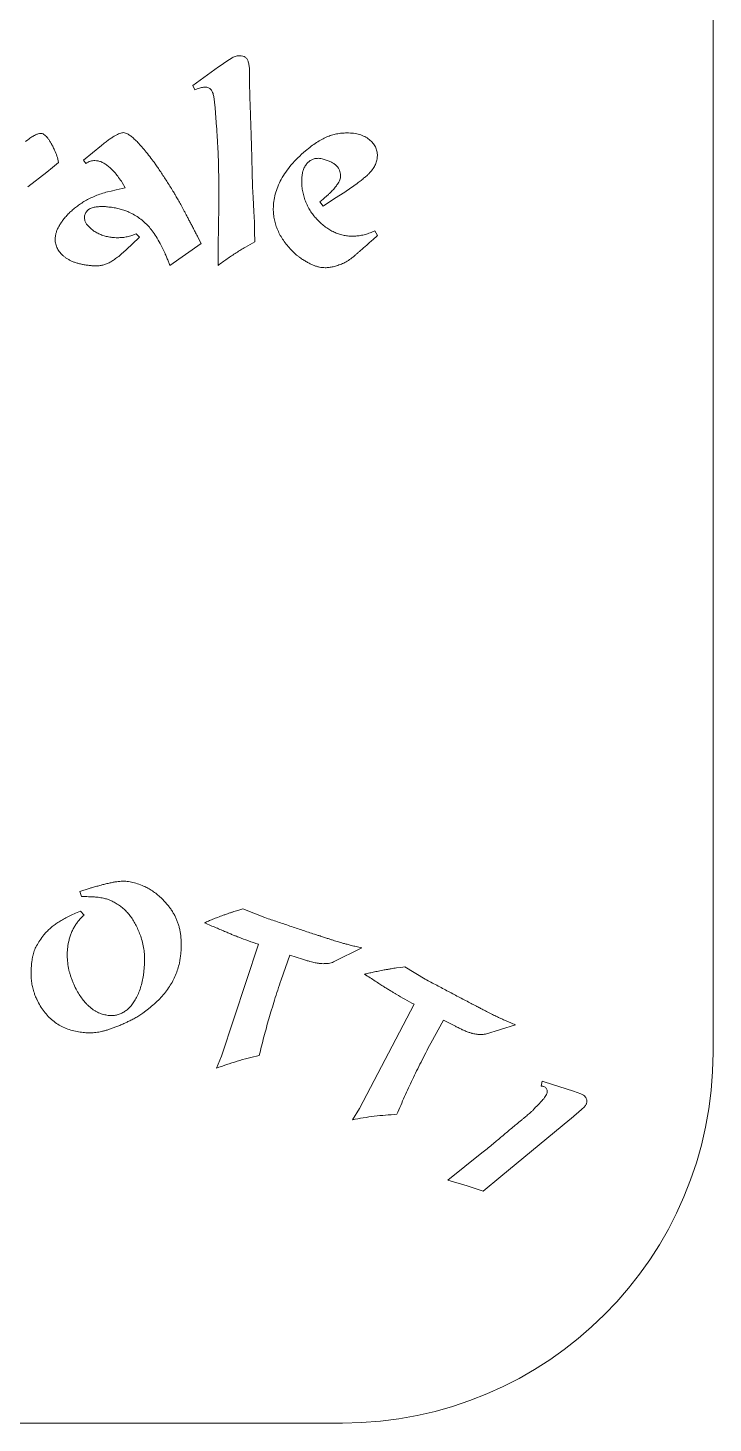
# Model space of a CAD drawing. Header units: millimetres. Extents: x -30 to 30, y -30 to 30.
# Drawn here: x 15.21 to 30, y -30 to 0.12 of the extents above; entities that cross this region are included whole.
import ezdxf

# ---------------------------------------------------------------- set-up
doc = ezdxf.new("R2010")
doc.units = ezdxf.units.MM

msp = doc.modelspace()

# ---------------------------------------------------------------- linework, layer by layer
at = {"color": 7, "linetype": 'Continuous', "lineweight": 15}
for p, q in [((30, -22), (30, 22)), ((19.36, -0.698), (19.508, -0.594)), ((19.508, -0.594), (19.618, -0.523)), ((18.768, -1.12), (19.327, -0.72)), ((19.327, -0.72), (19.36, -0.698)), ((19.996, -0.797), (19.996, -1.071)), ((18.812, -1.214), (18.768, -1.12)), ((18.861, -1.192), (18.812, -1.214)), ((19.996, -1.071), (20.001, -1.345)), ((19.25, -1.602), (19.223, -1.361)), ((15.161, -2.332), (15.211, -2.293)), ((16.413, -2.737), (16.797, -2.419)), ((15.616, -2.995), (15.211, -3.307)), ((15.742, -2.891), (15.616, -2.995)), ((15.868, -2.781), (15.742, -2.891)), ((16.458, -2.803), (16.413, -2.737)), ((17.312, -3.329), (17.247, -3.219)), ((20.056, -3.307), (20.073, -3.543)), ((22.315, -3.236), (22.08, -3.406)), ((16.929, -3.417), (17.006, -3.4)), ((17.006, -3.4), (17.115, -3.373)), ((17.115, -3.373), (17.312, -3.329)), ((20.073, -3.543), (20.089, -3.844)), ((21.51, -3.631), (21.581, -3.576)), ((21.828, -3.559), (21.581, -3.724)), ((22.053, -3.422), (21.828, -3.559)), ((22.08, -3.406), (22.053, -3.422)), ((20.089, -3.844), (20.1, -4.075)), ((21.581, -3.724), (21.51, -3.631)), ((20.1, -4.075), (20.105, -4.272)), ((17.608, -4.409), (17.339, -4.661)), ((17.548, -4.322), (17.619, -4.398)), ((17.619, -4.398), (17.608, -4.409)), ((18.88, -4.398), (18.951, -4.535)), ((20.105, -4.272), (20.111, -4.497)), ((22.622, -4.294), (22.699, -4.261)), ((22.759, -4.36), (22.656, -4.453)), ((22.699, -4.261), (22.759, -4.36)), ((18.951, -4.535), (18.271, -5.007)), ((20.989, -4.766), (20.896, -4.672)), ((16.329, -18.526), (16.535, -18.457)), ((16.368, -18.628), (16.329, -18.526)), ((16.447, -18.631), (16.368, -18.628)), ((16.271, -18.976), (16.347, -18.95)), ((16.347, -18.95), (16.422, -19.036)), ((19.681, -18.948), (19.766, -18.923)), ((19.766, -18.923), (19.851, -18.898)), ((19.851, -18.898), (20.328, -19.088)), ((19.388, -22.077), (20.187, -19.662)), ((22.415, -19.741), (21.805, -20.045)), ((20.864, -19.899), (20.675, -20.429)), ((21.138, -19.985), (20.864, -19.899)), ((23.169, -20.172), (23.257, -20.161)), ((23.257, -20.161), (23.345, -20.15)), ((23.345, -20.15), (23.784, -20.416)), ((17.847, -21.029), (17.691, -21.15)), ((22.368, -23.211), (23.551, -20.959)), ((24.18, -21.303), (23.908, -21.794)), ((24.438, -21.433), (24.18, -21.303)), ((25.736, -21.401), (25.085, -21.601)), ((19.278, -22.339), (19.388, -22.077)), ((26.289, -22.725), (26.314, -22.619)), ((26.314, -22.619), (26.352, -22.629)), ((26.352, -22.629), (26.989, -22.832)), ((26.989, -22.832), (27.145, -22.889)), ((27.221, -23.174), (27.162, -23.232)), ((22.217, -23.451), (22.368, -23.211)), ((26.908, -23.447), (25.417, -24.677)), ((26.937, -23.425), (26.908, -23.447)), ((27.162, -23.232), (26.937, -23.425)), ((24.272, -24.752), (25.009, -24.167)), ((25.417, -24.677), (25.038, -24.991)), ((24.69, -24.879), (24.272, -24.752)), ((24.863, -24.933), (24.69, -24.879)), ((25.038, -24.991), (24.863, -24.933)), ((-22, -30), (22, -30))]:
    msp.add_line(p, q, dxfattribs=at)
msp.add_arc((22, -22), 8, 270, 0, dxfattribs=at)
for points, knots in [([(19.618, -0.523), (19.633, -0.516), (19.662, -0.503), (19.706, -0.49), (19.745, -0.48), (19.77, -0.479), (19.782, -0.479)], [0, 0, 0, 0, 0.296703, 0.563259, 0.795792, 1, 1, 1, 1]), ([(19.782, -0.479), (19.805, -0.48), (19.847, -0.482), (19.904, -0.508), (19.947, -0.552), (19.961, -0.59), (19.968, -0.61)], [0, 0, 0, 0, 0.274613, 0.511485, 0.742951, 1, 1, 1, 1]), ([(19.968, -0.61), (19.971, -0.625), (19.978, -0.654), (19.985, -0.699), (19.991, -0.746), (19.994, -0.779), (19.996, -0.797)], [0, 0, 0, 0, 0.2408443, 0.4752132, 0.720892, 1, 1, 1, 1]), ([(19.036, -1.158), (19.024, -1.159), (18.999, -1.16), (18.957, -1.166), (18.911, -1.178), (18.879, -1.187), (18.861, -1.192)], [0, 0, 0, 0, 0.199871, 0.4324, 0.696823, 1, 1, 1, 1]), ([(19.223, -1.361), (19.22, -1.345), (19.214, -1.315), (19.2, -1.273), (19.183, -1.238), (19.161, -1.209), (19.136, -1.186), (19.106, -1.17), (19.072, -1.16), (19.049, -1.159), (19.036, -1.158)], [0, 0, 0, 0, 0.159972, 0.302528, 0.430714, 0.547972, 0.65877, 0.768366, 0.879683, 1, 1, 1, 1]), ([(20.001, -1.345), (20.003, -1.41), (20.008, -1.537), (20.014, -1.722), (20.019, -1.898), (20.025, -2.064), (20.03, -2.221), (20.035, -2.368), (20.038, -2.505), (20.043, -2.632), (20.046, -2.75), (20.048, -2.858), (20.05, -2.957), (20.053, -3.046), (20.055, -3.125), (20.055, -3.194), (20.056, -3.254), (20.056, -3.291), (20.056, -3.307)], [0, 0, 0, 0, 0.099405, 0.193967, 0.283671, 0.368531, 0.448131, 0.522887, 0.592786, 0.657841, 0.71804, 0.77298, 0.823074, 0.868324, 0.90872, 0.944263, 0.974556, 1, 1, 1, 1]), ([(19.332, -3.614), (19.332, -3.558), (19.332, -3.449), (19.332, -3.291), (19.33, -3.143), (19.328, -3.006), (19.326, -2.879), (19.323, -2.764), (19.32, -2.658), (19.316, -2.56), (19.311, -2.464), (19.305, -2.363), (19.299, -2.254), (19.292, -2.138), (19.283, -2.015), (19.272, -1.884), (19.262, -1.746), (19.255, -1.651), (19.25, -1.602)], [0, 0, 0, 0, 0.083854, 0.162198, 0.235821, 0.303932, 0.366539, 0.424038, 0.476421, 0.523704, 0.570219, 0.620292, 0.674318, 0.731905, 0.793472, 0.858631, 0.927322, 1, 1, 1, 1]), ([(15.211, -2.293), (15.24, -2.272), (15.292, -2.235), (15.366, -2.192), (15.429, -2.163), (15.468, -2.158), (15.485, -2.156)], [0, 0, 0, 0, 0.342499, 0.620201, 0.836173, 1, 1, 1, 1]), ([(15.485, -2.156), (15.496, -2.157), (15.522, -2.159), (15.558, -2.179), (15.595, -2.207), (15.632, -2.248), (15.669, -2.3), (15.708, -2.362), (15.748, -2.436), (15.773, -2.49), (15.786, -2.518)], [0, 0, 0, 0, 0.072081, 0.153119, 0.246632, 0.357653, 0.488379, 0.637405, 0.808232, 1, 1, 1, 1]), ([(16.797, -2.419), (16.824, -2.397), (16.875, -2.355), (16.951, -2.298), (17.02, -2.25), (17.083, -2.211), (17.139, -2.179), (17.19, -2.158), (17.233, -2.143), (17.261, -2.141), (17.274, -2.14)], [0, 0, 0, 0, 0.187552, 0.355708, 0.507523, 0.639329, 0.754183, 0.851364, 0.932985, 1, 1, 1, 1]), ([(17.274, -2.14), (17.289, -2.142), (17.325, -2.147), (17.38, -2.176), (17.442, -2.219), (17.512, -2.281), (17.59, -2.357), (17.675, -2.453), (17.769, -2.564), (17.832, -2.645), (17.866, -2.688)], [0, 0, 0, 0, 0.057931, 0.130473, 0.22284, 0.335075, 0.468859, 0.623976, 0.800709, 1, 1, 1, 1]), ([(21.203, -2.534), (21.243, -2.5), (21.321, -2.436), (21.439, -2.354), (21.55, -2.286), (21.658, -2.233), (21.764, -2.193), (21.873, -2.166), (21.984, -2.149), (22.059, -2.147), (22.096, -2.146)], [0, 0, 0, 0, 0.158359, 0.302214, 0.433149, 0.550877, 0.662853, 0.77434, 0.886139, 1, 1, 1, 1]), ([(22.096, -2.146), (22.121, -2.146), (22.17, -2.147), (22.241, -2.153), (22.307, -2.164), (22.37, -2.18), (22.429, -2.2), (22.483, -2.225), (22.533, -2.254), (22.579, -2.287), (22.62, -2.324), (22.656, -2.363), (22.686, -2.403), (22.711, -2.446), (22.73, -2.492), (22.744, -2.539), (22.753, -2.588), (22.754, -2.622), (22.754, -2.639)], [0, 0, 0, 0, 0.081165, 0.158282, 0.231776, 0.302105, 0.368697, 0.433192, 0.496245, 0.558046, 0.617962, 0.675376, 0.730264, 0.784, 0.837375, 0.890364, 0.944706, 1, 1, 1, 1]), ([(15.786, -2.518), (15.804, -2.56), (15.842, -2.644), (15.86, -2.735), (15.868, -2.781)], [0, 0, 0, 0, 0.492539, 1, 1, 1, 1]), ([(17.866, -2.688), (17.881, -2.707), (17.913, -2.749), (17.963, -2.818), (18.019, -2.898), (18.1, -3.023), (18.211, -3.191), (18.298, -3.329), (18.342, -3.4)], [0, 0, 0, 0, 0.085115, 0.184485, 0.298168, 0.426971, 0.706399, 1, 1, 1, 1]), ([(20.507, -3.784), (20.509, -3.731), (20.513, -3.624), (20.547, -3.463), (20.602, -3.304), (20.678, -3.144), (20.776, -2.986), (20.897, -2.831), (21.04, -2.678), (21.147, -2.583), (21.203, -2.534)], [0, 0, 0, 0, 0.107694, 0.217885, 0.331356, 0.45029, 0.575954, 0.708432, 0.849434, 1, 1, 1, 1]), ([(21.483, -2.694), (21.457, -2.695), (21.407, -2.698), (21.336, -2.723), (21.273, -2.766), (21.219, -2.822), (21.174, -2.893), (21.143, -2.977), (21.124, -3.072), (21.122, -3.14), (21.121, -3.176)], [0, 0, 0, 0, 0.113397, 0.221905, 0.330413, 0.44673, 0.57027, 0.699665, 0.842288, 1, 1, 1, 1]), ([(21.587, -2.71), (21.568, -2.705), (21.534, -2.696), (21.499, -2.694), (21.483, -2.694)], [0, 0, 0, 0, 0.547269, 1, 1, 1, 1]), ([(21.959, -3.066), (21.958, -3.046), (21.957, -3.006), (21.938, -2.948), (21.908, -2.896), (21.867, -2.848), (21.812, -2.807), (21.748, -2.768), (21.671, -2.736), (21.616, -2.719), (21.587, -2.71)], [0, 0, 0, 0, 0.110088, 0.214563, 0.321056, 0.432097, 0.553733, 0.686571, 0.835203, 1, 1, 1, 1]), ([(22.754, -2.639), (22.752, -2.67), (22.748, -2.734), (22.714, -2.829), (22.662, -2.923), (22.599, -2.997), (22.536, -3.061), (22.473, -3.114), (22.399, -3.174), (22.345, -3.214), (22.315, -3.236)], [0, 0, 0, 0, 0.121296, 0.249349, 0.386358, 0.5394, 0.628287, 0.73491, 0.858013, 1, 1, 1, 1]), ([(16.654, -2.743), (16.639, -2.744), (16.606, -2.745), (16.557, -2.757), (16.507, -2.776), (16.475, -2.794), (16.458, -2.803)], [0, 0, 0, 0, 0.2259021, 0.4646784, 0.7218845, 1, 1, 1, 1]), ([(17.247, -3.219), (17.221, -3.182), (17.173, -3.11), (17.097, -3.012), (17.02, -2.931), (16.946, -2.862), (16.872, -2.81), (16.799, -2.772), (16.727, -2.747), (16.678, -2.744), (16.654, -2.743)], [0, 0, 0, 0, 0.17267, 0.328777, 0.470364, 0.597803, 0.711076, 0.814963, 0.910047, 1, 1, 1, 1]), ([(21.121, -3.176), (21.122, -3.217), (21.124, -3.299), (21.142, -3.419), (21.169, -3.534), (21.21, -3.644), (21.259, -3.75), (21.318, -3.848), (21.383, -3.941), (21.435, -3.997), (21.461, -4.025)], [0, 0, 0, 0, 0.132074, 0.261135, 0.387294, 0.512232, 0.635576, 0.757708, 0.878346, 1, 1, 1, 1]), ([(21.581, -3.576), (21.602, -3.558), (21.641, -3.525), (21.695, -3.477), (21.741, -3.433), (21.791, -3.383), (21.842, -3.324), (21.877, -3.275), (21.893, -3.253)], [0, 0, 0, 0, 0.180709, 0.341253, 0.481727, 0.602275, 0.81406, 1, 1, 1, 1]), ([(21.893, -3.253), (21.903, -3.237), (21.923, -3.208), (21.943, -3.16), (21.957, -3.114), (21.959, -3.082), (21.959, -3.066)], [0, 0, 0, 0, 0.273219, 0.528092, 0.765933, 1, 1, 1, 1]), ([(15.799, -4.442), (15.8, -4.419), (15.802, -4.372), (15.818, -4.302), (15.843, -4.231), (15.879, -4.161), (15.922, -4.089), (15.975, -4.019), (16.034, -3.947), (16.101, -3.876), (16.176, -3.806), (16.259, -3.739), (16.349, -3.674), (16.447, -3.612), (16.553, -3.554), (16.67, -3.503), (16.795, -3.456), (16.883, -3.43), (16.929, -3.417)], [0, 0, 0, 0, 0.042843, 0.087073, 0.13291, 0.181686, 0.233504, 0.288335, 0.345577, 0.406395, 0.470014, 0.536002, 0.604307, 0.675861, 0.750828, 0.829343, 0.912662, 1, 1, 1, 1]), ([(18.342, -3.4), (18.358, -3.426), (18.39, -3.482), (18.441, -3.571), (18.496, -3.67), (18.544, -3.76), (18.587, -3.837), (18.621, -3.902), (18.658, -3.972), (18.698, -4.047), (18.74, -4.127), (18.784, -4.213), (18.832, -4.303), (18.864, -4.366), (18.88, -4.398)], [0, 0, 0, 0, 0.080883, 0.171138, 0.271036, 0.380313, 0.440117, 0.5049, 0.574702, 0.649196, 0.729621, 0.814739, 0.904874, 1, 1, 1, 1]), ([(19.316, -5.007), (19.317, -4.891), (19.317, -4.66), (19.322, -4.312), (19.328, -3.964), (19.331, -3.731), (19.332, -3.614)], [0, 0, 0, 0, 0.248845, 0.498274, 0.748856, 1, 1, 1, 1]), ([(16.819, -3.735), (16.791, -3.736), (16.731, -3.737), (16.656, -3.748), (16.596, -3.761), (16.554, -3.778), (16.518, -3.802), (16.486, -3.83), (16.462, -3.863), (16.443, -3.898), (16.432, -3.936), (16.431, -3.963), (16.43, -3.976)], [0, 0, 0, 0, 0.166646, 0.348665, 0.439134, 0.526163, 0.608681, 0.691629, 0.770856, 0.847383, 0.922547, 1, 1, 1, 1]), ([(17.389, -3.855), (17.36, -3.843), (17.301, -3.817), (17.203, -3.789), (17.098, -3.763), (17.006, -3.751), (16.934, -3.743), (16.888, -3.738), (16.851, -3.735), (16.829, -3.735), (16.819, -3.735)], [0, 0, 0, 0, 0.160756, 0.333198, 0.517917, 0.714754, 0.80871, 0.886235, 0.951287, 1, 1, 1, 1]), ([(18.151, -4.705), (18.122, -4.648), (18.068, -4.539), (17.983, -4.389), (17.899, -4.263), (17.814, -4.157), (17.723, -4.068), (17.623, -3.988), (17.511, -3.916), (17.431, -3.876), (17.389, -3.855)], [0, 0, 0, 0, 0.16509, 0.312216, 0.441324, 0.554193, 0.65976, 0.768386, 0.881324, 1, 1, 1, 1]), ([(20.896, -4.672), (20.865, -4.638), (20.804, -4.573), (20.725, -4.467), (20.657, -4.359), (20.603, -4.249), (20.559, -4.136), (20.529, -4.021), (20.51, -3.903), (20.508, -3.824), (20.507, -3.784)], [0, 0, 0, 0, 0.137782, 0.270447, 0.397213, 0.520935, 0.641312, 0.76082, 0.879444, 1, 1, 1, 1]), ([(16.43, -3.976), (16.431, -3.985), (16.433, -4.007), (16.438, -4.029), (16.441, -4.042)], [0, 0, 0, 0, 0.418093, 1, 1, 1, 1]), ([(16.441, -4.042), (16.45, -4.061), (16.468, -4.102), (16.513, -4.157), (16.569, -4.213), (16.638, -4.266), (16.718, -4.314), (16.807, -4.353), (16.903, -4.382), (16.971, -4.392), (17.006, -4.398)], [0, 0, 0, 0, 0.09173, 0.192474, 0.305281, 0.43201, 0.567441, 0.705705, 0.849561, 1, 1, 1, 1]), ([(21.461, -4.025), (21.489, -4.053), (21.545, -4.108), (21.635, -4.179), (21.726, -4.24), (21.82, -4.289), (21.914, -4.329), (22.012, -4.355), (22.111, -4.373), (22.178, -4.375), (22.211, -4.376)], [0, 0, 0, 0, 0.140898, 0.275355, 0.403654, 0.526897, 0.646679, 0.764558, 0.881615, 1, 1, 1, 1]), ([(16.534, -5.007), (16.505, -5.003), (16.449, -4.996), (16.367, -4.981), (16.291, -4.962), (16.22, -4.94), (16.154, -4.914), (16.094, -4.883), (16.038, -4.85), (15.988, -4.813), (15.944, -4.773), (15.906, -4.731), (15.872, -4.688), (15.847, -4.642), (15.824, -4.595), (15.811, -4.545), (15.801, -4.494), (15.8, -4.46), (15.799, -4.442)], [0, 0, 0, 0, 0.085818, 0.166743, 0.243924, 0.316695, 0.386361, 0.452635, 0.516307, 0.577612, 0.636167, 0.691938, 0.745444, 0.796816, 0.847423, 0.897778, 0.948428, 1, 1, 1, 1]), ([(17.006, -4.398), (17.031, -4.401), (17.077, -4.406), (17.123, -4.408), (17.143, -4.409)], [0, 0, 0, 0, 0.567397, 1, 1, 1, 1]), ([(17.143, -4.409), (17.179, -4.408), (17.251, -4.406), (17.355, -4.388), (17.455, -4.362), (17.517, -4.335), (17.548, -4.322)], [0, 0, 0, 0, 0.262268, 0.514088, 0.759965, 1, 1, 1, 1]), ([(20.111, -4.497), (20.043, -4.534), (19.906, -4.609), (19.706, -4.733), (19.508, -4.864), (19.38, -4.959), (19.316, -5.007)], [0, 0, 0, 0, 0.247197, 0.495451, 0.746565, 1, 1, 1, 1]), ([(22.656, -4.453), (22.628, -4.477), (22.575, -4.524), (22.501, -4.59), (22.433, -4.649), (22.373, -4.701), (22.32, -4.747), (22.276, -4.785), (22.239, -4.817), (22.183, -4.86), (22.109, -4.916), (22.037, -4.951), (22.003, -4.968)], [0, 0, 0, 0, 0.132043, 0.252635, 0.359806, 0.455528, 0.538457, 0.608597, 0.667287, 0.713327, 0.863452, 1, 1, 1, 1]), ([(22.211, -4.376), (22.245, -4.375), (22.312, -4.373), (22.415, -4.357), (22.519, -4.331), (22.587, -4.306), (22.622, -4.294)], [0, 0, 0, 0, 0.237611, 0.481263, 0.735629, 1, 1, 1, 1]), ([(17.339, -4.661), (17.306, -4.692), (17.244, -4.75), (17.151, -4.827), (17.066, -4.889), (16.987, -4.939), (16.909, -4.975), (16.83, -4.999), (16.748, -5.015), (16.693, -5.017), (16.665, -5.018)], [0, 0, 0, 0, 0.172651, 0.326468, 0.461299, 0.577596, 0.683556, 0.78855, 0.893558, 1, 1, 1, 1]), ([(18.271, -5.007), (18.263, -4.98), (18.246, -4.924), (18.212, -4.844), (18.18, -4.77), (18.159, -4.725), (18.151, -4.705)], [0, 0, 0, 0, 0.256306, 0.538727, 0.802209, 1, 1, 1, 1]), ([(21.082, -4.836), (21.074, -4.831), (21.066, -4.825), (21.058, -4.819), (21.05, -4.814), (21.043, -4.808), (21.035, -4.802), (21.019, -4.791), (21.003, -4.779), (20.989, -4.766)], [0, 0, 0, 0, 0.0000292485, 0.0000292485, 0.0000292485, 0.0000584982, 0.0000584982, 0.0000584982, 0.0001167046, 0.0001167046, 0.0001167046, 0.0001167046]), ([(16.665, -5.018), (16.654, -5.017), (16.63, -5.017), (16.595, -5.012), (16.563, -5.008), (16.542, -5.007), (16.534, -5.007)], [0, 0, 0, 0, 0.258286, 0.541885, 0.801631, 1, 1, 1, 1]), ([(21.63, -5.056), (21.609, -5.055), (21.567, -5.054), (21.502, -5.043), (21.436, -5.025), (21.368, -5.001), (21.299, -4.971), (21.228, -4.932), (21.155, -4.888), (21.107, -4.854), (21.082, -4.836)], [0, 0, 0, 0, 0.104561, 0.213003, 0.326507, 0.445659, 0.572895, 0.706561, 0.848931, 1, 1, 1, 1]), ([(22.003, -4.968), (21.968, -4.981), (21.902, -5.007), (21.804, -5.034), (21.715, -5.052), (21.657, -5.055), (21.63, -5.056)], [0, 0, 0, 0, 0.291907, 0.552736, 0.78944, 1, 1, 1, 1]), ([(16.535, -18.457), (16.546, -18.454), (16.569, -18.447), (16.607, -18.436), (16.65, -18.424), (16.711, -18.407), (16.785, -18.387), (16.842, -18.372), (16.868, -18.365)], [0, 0, 0, 0, 0.097959, 0.213497, 0.340586, 0.485276, 0.766776, 1, 1, 1, 1]), ([(16.868, -18.365), (16.9, -18.357), (16.961, -18.343), (17.047, -18.325), (17.125, -18.312), (17.215, -18.301), (17.322, -18.299), (17.405, -18.313), (17.447, -18.32)], [0, 0, 0, 0, 0.1679633, 0.3199124, 0.452478, 0.5694249, 0.7848424, 1, 1, 1, 1]), ([(17.447, -18.32), (17.49, -18.331), (17.579, -18.353), (17.664, -18.389), (17.708, -18.408)], [0, 0, 0, 0, 0.479493, 1, 1, 1, 1]), ([(16.841, -18.668), (16.803, -18.66), (16.729, -18.647), (16.623, -18.639), (16.529, -18.636), (16.472, -18.632), (16.447, -18.631)], [0, 0, 0, 0, 0.291023, 0.567307, 0.809439, 1, 1, 1, 1]), ([(17.165, -18.811), (17.149, -18.801), (17.119, -18.782), (17.074, -18.757), (17.035, -18.736), (16.987, -18.712), (16.924, -18.687), (16.87, -18.674), (16.841, -18.668)], [0, 0, 0, 0, 0.160368, 0.302993, 0.428905, 0.536555, 0.749398, 1, 1, 1, 1]), ([(17.708, -18.408), (17.739, -18.422), (17.805, -18.451), (17.899, -18.511), (17.995, -18.579), (18.054, -18.634), (18.084, -18.661)], [0, 0, 0, 0, 0.225166, 0.47199, 0.733737, 1, 1, 1, 1]), ([(18.084, -18.661), (18.105, -18.681), (18.147, -18.721), (18.205, -18.785), (18.258, -18.85), (18.307, -18.917), (18.35, -18.987), (18.389, -19.058), (18.422, -19.131), (18.45, -19.205), (18.474, -19.282), (18.492, -19.363), (18.507, -19.446), (18.516, -19.532), (18.521, -19.621), (18.521, -19.713), (18.516, -19.807), (18.51, -19.871), (18.506, -19.904)], [0, 0, 0, 0, 0.064166, 0.127023, 0.188457, 0.248605, 0.308464, 0.367207, 0.425527, 0.483882, 0.542505, 0.602449, 0.664184, 0.727292, 0.792056, 0.859146, 0.928248, 1, 1, 1, 1]), ([(15.557, -19.459), (15.576, -19.437), (15.615, -19.391), (15.681, -19.326), (15.756, -19.264), (15.839, -19.204), (15.931, -19.145), (16.034, -19.088), (16.148, -19.03), (16.229, -18.995), (16.271, -18.976)], [0, 0, 0, 0, 0.1017084, 0.2080144, 0.3190313, 0.4353628, 0.5606783, 0.6956329, 0.8426573, 1, 1, 1, 1]), ([(17.666, -19.552), (17.652, -19.511), (17.625, -19.43), (17.576, -19.315), (17.521, -19.208), (17.461, -19.109), (17.396, -19.02), (17.325, -18.94), (17.249, -18.87), (17.193, -18.83), (17.165, -18.811)], [0, 0, 0, 0, 0.143488, 0.28053, 0.412458, 0.538379, 0.659714, 0.776241, 0.889107, 1, 1, 1, 1]), ([(19.426, -19.037), (19.451, -19.028), (19.497, -19.011), (19.564, -18.988), (19.625, -18.967), (19.663, -18.954), (19.681, -18.948)], [0, 0, 0, 0, 0.288523, 0.549916, 0.788111, 1, 1, 1, 1]), ([(16.422, -19.036), (16.401, -19.054), (16.36, -19.092), (16.304, -19.155), (16.254, -19.221), (16.209, -19.292), (16.17, -19.367), (16.137, -19.447), (16.108, -19.531), (16.095, -19.589), (16.088, -19.619)], [0, 0, 0, 0, 0.1230487, 0.2448544, 0.3662147, 0.488712, 0.6127394, 0.7383486, 0.8675954, 1, 1, 1, 1]), ([(19.022, -19.198), (19.05, -19.186), (19.109, -19.16), (19.203, -19.121), (19.31, -19.079), (19.386, -19.052), (19.426, -19.037)], [0, 0, 0, 0, 0.20752, 0.442588, 0.706719, 1, 1, 1, 1]), ([(20.187, -19.662), (20.114, -19.637), (19.973, -19.59), (19.814, -19.532), (19.707, -19.489), (19.641, -19.462), (19.565, -19.431), (19.478, -19.393), (19.379, -19.352), (19.27, -19.305), (19.15, -19.254), (19.066, -19.217), (19.022, -19.198)], [0, 0, 0, 0, 0.183824, 0.356902, 0.403974, 0.460244, 0.525917, 0.601482, 0.686736, 0.781884, 0.886236, 1, 1, 1, 1]), ([(20.328, -19.088), (20.418, -19.118), (20.598, -19.178), (20.866, -19.268), (21.132, -19.358), (21.309, -19.416), (21.397, -19.445)], [0, 0, 0, 0, 0.253706, 0.504077, 0.752594, 1, 1, 1, 1]), ([(15.315, -19.917), (15.325, -19.88), (15.345, -19.803), (15.398, -19.69), (15.469, -19.574), (15.527, -19.499), (15.557, -19.459)], [0, 0, 0, 0, 0.218024, 0.455574, 0.714737, 1, 1, 1, 1]), ([(17.685, -20.429), (17.689, -20.409), (17.698, -20.365), (17.708, -20.296), (17.716, -20.22), (17.723, -20.139), (17.729, -20.057), (17.73, -19.977), (17.728, -19.903), (17.721, -19.81), (17.703, -19.693), (17.678, -19.6), (17.666, -19.552)], [0, 0, 0, 0, 0.070521, 0.149748, 0.236076, 0.330421, 0.426086, 0.51561, 0.598438, 0.676244, 0.831749, 1, 1, 1, 1]), ([(21.397, -19.445), (21.411, -19.449), (21.436, -19.457), (21.472, -19.469), (21.501, -19.479), (21.52, -19.485), (21.528, -19.488)], [0, 0, 0, 0, 0.309452, 0.583839, 0.812496, 1, 1, 1, 1]), ([(21.528, -19.488), (21.556, -19.497), (21.611, -19.515), (21.69, -19.54), (21.761, -19.564), (21.827, -19.584), (21.885, -19.603), (21.937, -19.618), (21.982, -19.632), (22.035, -19.646), (22.103, -19.665), (22.194, -19.688), (22.3, -19.715), (22.375, -19.732), (22.415, -19.741)], [0, 0, 0, 0, 0.0970757, 0.1873632, 0.2685998, 0.3428315, 0.4089109, 0.4679907, 0.5180232, 0.5610755, 0.6469927, 0.7488656, 0.8661837, 1, 1, 1, 1]), ([(16.088, -19.619), (16.08, -19.666), (16.063, -19.761), (16.057, -19.909), (16.066, -20.063), (16.086, -20.166), (16.096, -20.219)], [0, 0, 0, 0, 0.236705, 0.48078, 0.733836, 1, 1, 1, 1]), ([(15.35, -20.718), (15.338, -20.681), (15.315, -20.607), (15.292, -20.494), (15.28, -20.382), (15.278, -20.273), (15.284, -20.169), (15.291, -20.075), (15.301, -19.992), (15.311, -19.941), (15.315, -19.917)], [0, 0, 0, 0, 0.145279, 0.286587, 0.424147, 0.560945, 0.690558, 0.806514, 0.90992, 1, 1, 1, 1]), ([(18.481, -20.067), (18.47, -20.112), (18.449, -20.2), (18.401, -20.33), (18.341, -20.456), (18.266, -20.578), (18.181, -20.697), (18.082, -20.812), (17.971, -20.924), (17.889, -20.993), (17.847, -21.029)], [0, 0, 0, 0, 0.116445, 0.23324, 0.351804, 0.472743, 0.597376, 0.726302, 0.860016, 1, 1, 1, 1]), ([(18.506, -19.904), (18.504, -19.921), (18.5, -19.953), (18.493, -19.997), (18.488, -20.035), (18.483, -20.057), (18.481, -20.067)], [0, 0, 0, 0, 0.310627, 0.581632, 0.812487, 1, 1, 1, 1]), ([(21.53, -20.08), (21.524, -20.079), (21.509, -20.076), (21.484, -20.073), (21.45, -20.066), (21.408, -20.06), (21.356, -20.05), (21.293, -20.032), (21.219, -20.012), (21.166, -19.994), (21.138, -19.985)], [0, 0, 0, 0, 0.044926, 0.107869, 0.192601, 0.296967, 0.427242, 0.586384, 0.778536, 1, 1, 1, 1]), ([(21.805, -20.045), (21.79, -20.052), (21.757, -20.065), (21.71, -20.074), (21.666, -20.078), (21.626, -20.08), (21.58, -20.082), (21.547, -20.081), (21.53, -20.08)], [0, 0, 0, 0, 0.173935, 0.383506, 0.506734, 0.6508, 0.813632, 1, 1, 1, 1]), ([(22.903, -20.217), (22.928, -20.213), (22.977, -20.204), (23.047, -20.191), (23.11, -20.18), (23.15, -20.175), (23.169, -20.172)], [0, 0, 0, 0, 0.288306, 0.551676, 0.787285, 1, 1, 1, 1]), ([(16.096, -20.219), (16.102, -20.239), (16.114, -20.282), (16.133, -20.349), (16.158, -20.42), (16.177, -20.469), (16.187, -20.493)], [0, 0, 0, 0, 0.220313, 0.46288, 0.723339, 1, 1, 1, 1]), ([(17.499, -20.908), (17.519, -20.876), (17.561, -20.808), (17.61, -20.694), (17.654, -20.567), (17.675, -20.477), (17.685, -20.429)], [0, 0, 0, 0, 0.222307, 0.461513, 0.71942, 1, 1, 1, 1]), ([(20.675, -20.429), (20.651, -20.503), (20.603, -20.65), (20.535, -20.865), (20.472, -21.071), (20.393, -21.334), (20.302, -21.664), (20.237, -21.93), (20.204, -22.066)], [0, 0, 0, 0, 0.138661, 0.271206, 0.397278, 0.516998, 0.754303, 1, 1, 1, 1]), ([(22.478, -20.31), (22.507, -20.302), (22.569, -20.286), (22.669, -20.264), (22.782, -20.24), (22.861, -20.225), (22.903, -20.217)], [0, 0, 0, 0, 0.207083, 0.44371, 0.707705, 1, 1, 1, 1]), ([(23.551, -20.959), (23.483, -20.923), (23.351, -20.853), (23.205, -20.769), (23.106, -20.709), (23.046, -20.672), (22.975, -20.629), (22.895, -20.577), (22.805, -20.521), (22.705, -20.456), (22.595, -20.385), (22.518, -20.336), (22.478, -20.31)], [0, 0, 0, 0, 0.183568, 0.356754, 0.403543, 0.45982, 0.526035, 0.601574, 0.68677, 0.781296, 0.886043, 1, 1, 1, 1]), ([(23.784, -20.416), (23.868, -20.46), (24.036, -20.548), (24.285, -20.681), (24.534, -20.812), (24.699, -20.899), (24.781, -20.942)], [0, 0, 0, 0, 0.253327, 0.504065, 0.752428, 1, 1, 1, 1]), ([(15.376, -20.793), (15.371, -20.781), (15.36, -20.757), (15.353, -20.732), (15.35, -20.718)], [0, 0, 0, 0, 0.471357, 1, 1, 1, 1]), ([(16.187, -20.493), (16.207, -20.539), (16.247, -20.625), (16.314, -20.743), (16.384, -20.846), (16.436, -20.906), (16.462, -20.936)], [0, 0, 0, 0, 0.286586, 0.544105, 0.779312, 1, 1, 1, 1]), ([(15.408, -20.861), (15.404, -20.853), (15.397, -20.839), (15.388, -20.819), (15.38, -20.805), (15.377, -20.796), (15.376, -20.793)], [0, 0, 0, 0, 0.352747, 0.634971, 0.858412, 1, 1, 1, 1]), ([(16.24, -21.542), (16.193, -21.53), (16.103, -21.508), (15.974, -21.456), (15.855, -21.392), (15.746, -21.313), (15.646, -21.22), (15.556, -21.114), (15.475, -20.994), (15.431, -20.906), (15.408, -20.861)], [0, 0, 0, 0, 0.127506, 0.250505, 0.371017, 0.490957, 0.612008, 0.736308, 0.864691, 1, 1, 1, 1]), ([(16.462, -20.936), (16.478, -20.952), (16.509, -20.984), (16.558, -21.027), (16.607, -21.067), (16.659, -21.1), (16.71, -21.129), (16.763, -21.153), (16.816, -21.172), (16.853, -21.181), (16.871, -21.185)], [0, 0, 0, 0, 0.140139, 0.274738, 0.404272, 0.528898, 0.650463, 0.76831, 0.885098, 1, 1, 1, 1]), ([(16.871, -21.185), (16.902, -21.191), (16.963, -21.202), (17.055, -21.202), (17.141, -21.188), (17.223, -21.16), (17.301, -21.117), (17.372, -21.061), (17.441, -20.992), (17.479, -20.937), (17.499, -20.908)], [0, 0, 0, 0, 0.129857, 0.252945, 0.370371, 0.487146, 0.604957, 0.727884, 0.858763, 1, 1, 1, 1]), ([(24.781, -20.942), (24.794, -20.949), (24.817, -20.961), (24.85, -20.978), (24.878, -20.993), (24.895, -21.002), (24.902, -21.006)], [0, 0, 0, 0, 0.311696, 0.584405, 0.813838, 1, 1, 1, 1]), ([(24.902, -21.006), (24.929, -21.02), (24.98, -21.046), (25.053, -21.085), (25.121, -21.119), (25.182, -21.15), (25.236, -21.178), (25.285, -21.202), (25.327, -21.222), (25.377, -21.246), (25.441, -21.275), (25.527, -21.312), (25.627, -21.355), (25.698, -21.385), (25.736, -21.401)], [0, 0, 0, 0, 0.097635, 0.187269, 0.26921, 0.343787, 0.409725, 0.467978, 0.518874, 0.561768, 0.647299, 0.748891, 0.866549, 1, 1, 1, 1]), ([(17.351, -21.343), (17.321, -21.357), (17.262, -21.385), (17.175, -21.421), (17.092, -21.455), (17.013, -21.483), (16.939, -21.508), (16.869, -21.529), (16.804, -21.546), (16.721, -21.562), (16.62, -21.573), (16.495, -21.575), (16.368, -21.565), (16.283, -21.55), (16.24, -21.542)], [0, 0, 0, 0, 0.086966, 0.169167, 0.246346, 0.318344, 0.386689, 0.450002, 0.508538, 0.562842, 0.66787, 0.775087, 0.885491, 1, 1, 1, 1]), ([(17.691, -21.15), (17.661, -21.169), (17.604, -21.207), (17.518, -21.259), (17.434, -21.304), (17.378, -21.33), (17.351, -21.343)], [0, 0, 0, 0, 0.269745, 0.525712, 0.768938, 1, 1, 1, 1]), ([(24.808, -21.59), (24.802, -21.588), (24.789, -21.583), (24.764, -21.575), (24.732, -21.564), (24.691, -21.551), (24.642, -21.531), (24.583, -21.505), (24.514, -21.471), (24.464, -21.446), (24.438, -21.433)], [0, 0, 0, 0, 0.0435967, 0.1074187, 0.1925183, 0.2962905, 0.4266992, 0.586134, 0.7776633, 1, 1, 1, 1]), ([(25.085, -21.601), (25.069, -21.605), (25.034, -21.613), (24.987, -21.614), (24.943, -21.61), (24.903, -21.606), (24.857, -21.599), (24.825, -21.593), (24.808, -21.59)], [0, 0, 0, 0, 0.175724, 0.38334, 0.506314, 0.648748, 0.813144, 1, 1, 1, 1]), ([(23.908, -21.794), (23.871, -21.864), (23.8, -22.001), (23.698, -22.202), (23.602, -22.395), (23.482, -22.642), (23.337, -22.952), (23.23, -23.205), (23.175, -23.334)], [0, 0, 0, 0, 0.13879, 0.27133, 0.397283, 0.517008, 0.753949, 1, 1, 1, 1]), ([(20.204, -22.066), (20.124, -22.084), (19.964, -22.12), (19.73, -22.186), (19.501, -22.257), (19.352, -22.312), (19.278, -22.339)], [0, 0, 0, 0, 0.255684, 0.506936, 0.755075, 1, 1, 1, 1]), ([(26.218, -23.134), (26.235, -23.115), (26.267, -23.082), (26.308, -23.036), (26.341, -23.001), (26.368, -22.966), (26.393, -22.93), (26.405, -22.9), (26.411, -22.886)], [0, 0, 0, 0, 0.240754, 0.43583, 0.586675, 0.693625, 0.8552, 1, 1, 1, 1]), ([(26.395, -22.77), (26.388, -22.763), (26.375, -22.749), (26.35, -22.734), (26.321, -22.726), (26.3, -22.726), (26.289, -22.725)], [0, 0, 0, 0, 0.2397686, 0.4790213, 0.7271477, 1, 1, 1, 1]), ([(26.411, -22.886), (26.414, -22.875), (26.421, -22.855), (26.421, -22.824), (26.412, -22.795), (26.4, -22.778), (26.395, -22.77)], [0, 0, 0, 0, 0.270988, 0.512711, 0.754017, 1, 1, 1, 1]), ([(27.145, -22.889), (27.164, -22.898), (27.2, -22.916), (27.228, -22.944), (27.241, -22.958)], [0, 0, 0, 0, 0.529075, 1, 1, 1, 1]), ([(25.8, -23.51), (25.819, -23.495), (25.855, -23.465), (25.908, -23.423), (25.954, -23.384), (25.996, -23.349), (26.033, -23.317), (26.064, -23.289), (26.091, -23.264), (26.118, -23.236), (26.147, -23.207), (26.175, -23.177), (26.199, -23.154), (26.212, -23.14), (26.218, -23.134)], [0, 0, 0, 0, 0.130146, 0.249476, 0.357824, 0.455211, 0.54089, 0.616526, 0.681281, 0.734396, 0.823201, 0.897912, 0.956007, 1, 1, 1, 1]), ([(27.241, -22.958), (27.247, -22.966), (27.258, -22.982), (27.27, -23.008), (27.277, -23.035), (27.276, -23.062), (27.271, -23.09), (27.26, -23.119), (27.243, -23.147), (27.228, -23.165), (27.221, -23.174)], [0, 0, 0, 0, 0.127129, 0.245726, 0.358929, 0.469372, 0.587421, 0.711516, 0.846469, 1, 1, 1, 1]), ([(23.175, -23.334), (23.093, -23.339), (22.93, -23.349), (22.688, -23.373), (22.451, -23.407), (22.295, -23.437), (22.217, -23.451)], [0, 0, 0, 0, 0.255838, 0.506909, 0.755157, 1, 1, 1, 1]), ([(25.009, -24.167), (25.046, -24.137), (25.119, -24.079), (25.224, -23.992), (25.324, -23.91), (25.451, -23.803), (25.608, -23.669), (25.735, -23.564), (25.8, -23.51)], [0, 0, 0, 0, 0.13857, 0.271524, 0.39756, 0.517585, 0.755257, 1, 1, 1, 1])]:
    msp.add_open_spline(points, degree=3, knots=knots, dxfattribs=at)

doc.saveas('drawing.dxf')
